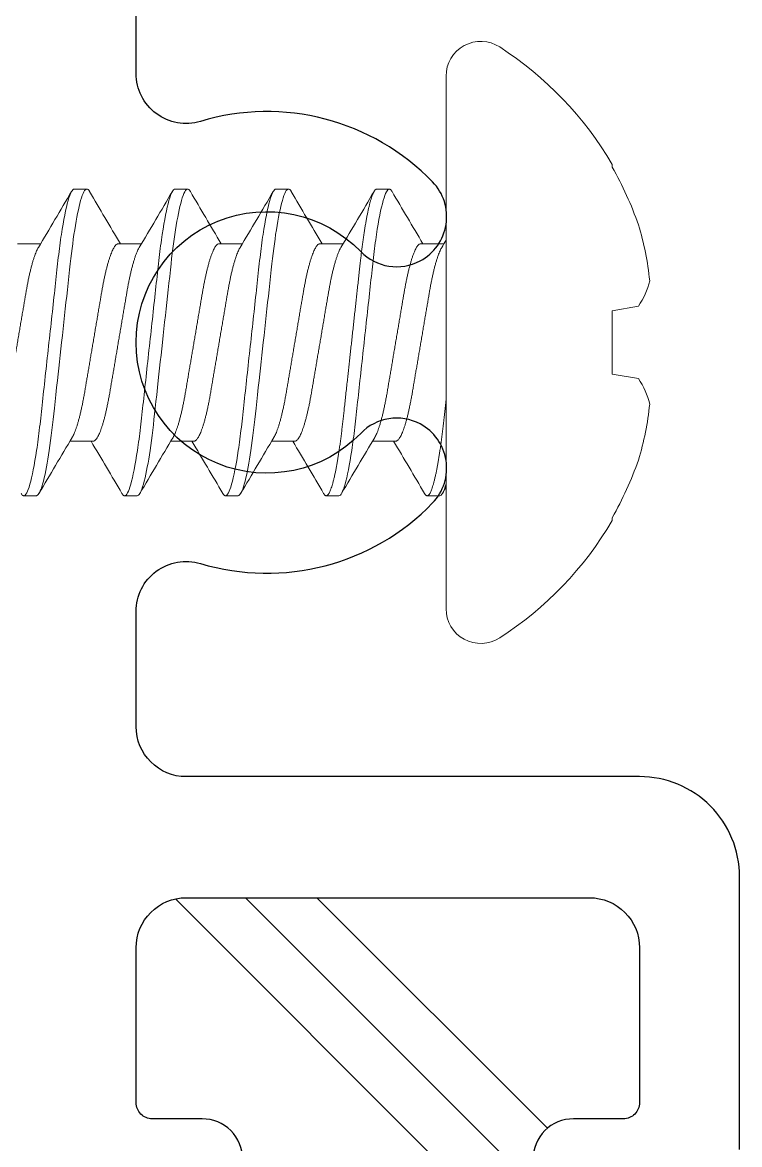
# Model space of a CAD drawing. Extents: x -23 to 190, y -172 to 85.
# Drawn here: x 4.309 to 4.754, y 52.195 to 52.89 of the extents above; entities that cross this region are included whole.
import ezdxf

# ---------------------------------------------------------------- set-up
doc = ezdxf.new("R2010")
doc.units = 0
doc.header["$MEASUREMENT"] = 0
doc.layers.get('0').update_dxf_attribs({"linetype": 'CONTINUOUS'})
doc.layers.add('Ballons', color=7, linetype='CONTINUOUS')
doc.layers.add('FRAME', color=1, linetype='CONTINUOUS')

# ---------------------------------------------------------------- blocks, each defined once
blk = doc.blocks.new('no 10 1 in')
at = {"color": 7, "linetype": 'Continuous', "lineweight": 15}
for p, q in [((55.20248, 25.74198), (55.20248, 25.4121)), ((55.09949, 25.68738), (55.09949, 25.68563)), ((55.24545, 25.67204), (55.23764, 25.67204)), ((55.30795, 25.67204), (55.30014, 25.67204)), ((55.37045, 25.67204), (55.36264, 25.67204)), ((55.43295, 25.67204), (55.42514, 25.67204)), ((55.21811, 25.63821), (55.20375, 25.63821)), ((55.28061, 25.63821), (55.26625, 25.63821)), ((55.34311, 25.63821), (55.32875, 25.63821)), ((55.40561, 25.63821), (55.39125, 25.63821)), ((55.46811, 25.63821), (55.45375, 25.63821)), ((55.08326, 25.59948), (55.09949, 25.59662)), ((55.09949, 25.59662), (55.09949, 25.55747)), ((55.09949, 25.55747), (55.08326, 25.55461)), ((55.23373, 25.51587), (55.24809, 25.51587)), ((55.29623, 25.51587), (55.31059, 25.51587)), ((55.35873, 25.51587), (55.37309, 25.51587)), ((55.42123, 25.51587), (55.43559, 25.51587)), ((55.20639, 25.48204), (55.2142, 25.48204)), ((55.26889, 25.48204), (55.2767, 25.48204)), ((55.33139, 25.48204), (55.3392, 25.48204)), ((55.39389, 25.48204), (55.4017, 25.48204)), ((55.45639, 25.48204), (55.4642, 25.48204)), ((55.09949, 25.46845), (55.09949, 25.4667))]:
    blk.add_line(p, q, dxfattribs=at)
at = {"color": 7, "linetype": 'Continuous', "lineweight": 15, "flags": 128}
for points in [[(55.29847, 25.67055), (55.29855, 25.6707), (55.29897, 25.67129), (55.29937, 25.67171), (55.29976, 25.67196), (55.30014, 25.67204), (55.30057, 25.67194), (55.30102, 25.67161), (55.30148, 25.67107), (55.30196, 25.67029), (55.30245, 25.66928), (55.30294, 25.66807), (55.30344, 25.66663), (55.30395, 25.66496), (55.30446, 25.66308), (55.30492, 25.66122), (55.30538, 25.65919), (55.30584, 25.657), (55.30629, 25.65466), (55.30675, 25.65217), (55.3072, 25.64954), (55.30765, 25.64679), (55.30809, 25.64391), (55.3085, 25.64108), (55.3089, 25.63816), (55.3093, 25.63515), (55.30968, 25.63208), (55.31006, 25.62895), (55.31042, 25.62576), (55.31084, 25.62193), (55.31128, 25.61796), (55.31173, 25.61385), (55.31219, 25.60963), (55.31262, 25.60576), (55.31305, 25.60181), (55.31349, 25.59779), (55.31394, 25.59371), (55.31439, 25.58959), (55.31484, 25.58543), (55.3153, 25.58124), (55.31576, 25.57704), (55.3162, 25.57305), (55.31664, 25.56907), (55.31707, 25.56512), (55.3175, 25.56119), (55.31793, 25.5573), (55.31835, 25.55347), (55.31884, 25.54903), (55.31931, 25.54468), (55.31978, 25.54045), (55.32023, 25.53634), (55.32062, 25.53278), (55.321, 25.52934), (55.32137, 25.52597), (55.32177, 25.52266), (55.32217, 25.51941), (55.32258, 25.51624), (55.32301, 25.51316), (55.32344, 25.51018), (55.32386, 25.50744), (55.32428, 25.50481), (55.32471, 25.5023), (55.32514, 25.49991), (55.32558, 25.49766), (55.32602, 25.49553), (55.32653, 25.49322), (55.32705, 25.49111), (55.32756, 25.48922), (55.32806, 25.48754), (55.32851, 25.48623), (55.32895, 25.48511), (55.32938, 25.48416), (55.3298, 25.48339), (55.33022, 25.48279), (55.33062, 25.48237), (55.33101, 25.48213), (55.33139, 25.48204), (55.33139, 25.48204)], [(55.36097, 25.67055), (55.36105, 25.6707), (55.36147, 25.67129), (55.36187, 25.67171), (55.36226, 25.67196), (55.36264, 25.67204), (55.36307, 25.67194), (55.36352, 25.67161), (55.36398, 25.67107), (55.36446, 25.67029), (55.36495, 25.66928), (55.36544, 25.66807), (55.36594, 25.66663), (55.36645, 25.66496), (55.36696, 25.66308), (55.36742, 25.66122), (55.36788, 25.65919), (55.36834, 25.657), (55.36879, 25.65466), (55.36925, 25.65217), (55.3697, 25.64954), (55.37015, 25.64679), (55.37059, 25.64391), (55.371, 25.64108), (55.3714, 25.63816), (55.3718, 25.63515), (55.37218, 25.63208), (55.37256, 25.62895), (55.37292, 25.62576), (55.37334, 25.62193), (55.37378, 25.61796), (55.37423, 25.61385), (55.37469, 25.60963), (55.37512, 25.60576), (55.37555, 25.60181), (55.37599, 25.59779), (55.37644, 25.59371), (55.37689, 25.58959), (55.37734, 25.58543), (55.3778, 25.58124), (55.37826, 25.57704), (55.3787, 25.57305), (55.37914, 25.56907), (55.37957, 25.56512), (55.38, 25.56119), (55.38043, 25.5573), (55.38085, 25.55347), (55.38134, 25.54903), (55.38181, 25.54468), (55.38228, 25.54045), (55.38273, 25.53634), (55.38312, 25.53278), (55.3835, 25.52934), (55.38387, 25.52597), (55.38427, 25.52266), (55.38467, 25.51941), (55.38508, 25.51624), (55.38551, 25.51316), (55.38594, 25.51018), (55.38636, 25.50744), (55.38678, 25.50481), (55.38721, 25.5023), (55.38764, 25.49991), (55.38808, 25.49766), (55.38852, 25.49553), (55.38903, 25.49322), (55.38955, 25.49111), (55.39006, 25.48922), (55.39056, 25.48754), (55.39101, 25.48623), (55.39145, 25.48511), (55.39188, 25.48416), (55.3923, 25.48339), (55.39272, 25.48279), (55.39312, 25.48237), (55.39351, 25.48213), (55.39389, 25.48204), (55.39389, 25.48204)], [(55.42347, 25.67055), (55.42355, 25.6707), (55.42397, 25.67129), (55.42437, 25.67171), (55.42476, 25.67196), (55.42514, 25.67204), (55.42557, 25.67194), (55.42602, 25.67161), (55.42648, 25.67107), (55.42696, 25.67029), (55.42745, 25.66928), (55.42794, 25.66807), (55.42844, 25.66663), (55.42895, 25.66496), (55.42946, 25.66308), (55.42992, 25.66122), (55.43038, 25.65919), (55.43084, 25.657), (55.43129, 25.65466), (55.43175, 25.65217), (55.4322, 25.64954), (55.43265, 25.64679), (55.43309, 25.64391), (55.4335, 25.64108), (55.4339, 25.63816), (55.4343, 25.63515), (55.43468, 25.63208), (55.43506, 25.62895), (55.43542, 25.62576), (55.43584, 25.62193), (55.43628, 25.61796), (55.43673, 25.61385), (55.43719, 25.60963), (55.43762, 25.60576), (55.43805, 25.60181), (55.43849, 25.59779), (55.43894, 25.59371), (55.43939, 25.58959), (55.43984, 25.58543), (55.4403, 25.58124), (55.44076, 25.57704), (55.4412, 25.57305), (55.44164, 25.56907), (55.44207, 25.56512), (55.4425, 25.56119), (55.44293, 25.5573), (55.44335, 25.55347), (55.44384, 25.54903), (55.44431, 25.54468), (55.44478, 25.54045), (55.44523, 25.53634), (55.44562, 25.53278), (55.446, 25.52934), (55.44637, 25.52597), (55.44677, 25.52266), (55.44717, 25.51941), (55.44758, 25.51624), (55.44801, 25.51316), (55.44844, 25.51018), (55.44886, 25.50744), (55.44928, 25.50481), (55.44971, 25.5023), (55.45014, 25.49991), (55.45058, 25.49766), (55.45102, 25.49553), (55.45153, 25.49322), (55.45205, 25.49111), (55.45256, 25.48922), (55.45306, 25.48754), (55.45351, 25.48623), (55.45395, 25.48511), (55.45438, 25.48416), (55.4548, 25.48339), (55.45522, 25.48279), (55.45562, 25.48237), (55.45601, 25.48213), (55.45639, 25.48204), (55.45639, 25.48204)]]:
    blk.add_lwpolyline(points, dxfattribs=at)
at = {"color": 7, "linetype": 'Continuous', "lineweight": 15}
for centre, radius, start, end in [((55.18092, 25.74198), 0.02156, 0, 122.82696), ((55.28733, 25.57704), 0.21784, 122.82696, 149.5687), ((55.28998, 25.57752), 0.21903, 150.42275, 160.70234), ((51.50481, 27.85535), 4.32375, 329.15085, 329.64888), ((58.80121, 27.75101), 4.11823, 210.34334, 210.90451), ((51.65367, 27.80428), 4.22342, 329.14489, 329.65476), ((58.80175, 27.71434), 4.04623, 210.33833, 210.9095), ((51.7561, 27.78066), 4.17703, 329.1421, 329.65762), ((58.85805, 27.71067), 4.03903, 210.33784, 210.91001), ((51.81804, 27.78099), 4.17768, 329.14215, 329.65759), ((58.92023, 27.71047), 4.03865, 210.33779, 210.91002), ((55.25796, 25.59667), 0.18263, 163.05287, 174.17845), ((57.16927, 26.81523), 2.29098, 210.85319, 210.98332), ((55.12544, 25.62766), 0.05073, 194.22282, 213.73948), ((55.12544, 25.52643), 0.05073, 146.26052, 165.77718), ((55.25796, 25.55742), 0.18263, 185.82155, 196.94713), ((58.82013, 23.37379), 4.17632, 149.14205, 149.65767), ((51.77474, 23.43954), 4.04664, 30.33836, 30.90947), ((58.92247, 23.35022), 4.22261, 149.14485, 149.65481), ((51.77558, 23.40304), 4.11829, 30.34333, 30.9045), ((58.94495, 23.37389), 4.17611, 149.14203, 149.65767), ((51.90534, 23.44286), 4.04013, 30.3379, 30.90991), ((59.00807, 23.37353), 4.17683, 149.14207, 149.65762), ((51.96894, 23.44351), 4.03885, 30.33781, 30.91), ((55.28998, 25.57657), 0.21903, 199.29766, 209.57725), ((49.73059, 22.27333), 6.34598, 30.388589, 30.428661), ((55.28733, 25.57704), 0.21784, 210.4313, 237.17304), ((55.18092, 25.4121), 0.02156, 237.17304, 0)]:
    blk.add_arc(centre, radius, start, end, dxfattribs=at)
for points, knots in [([(55.23597, 25.67055), (55.236, 25.6706), (55.23617, 25.67091), (55.23647, 25.67131), (55.23687, 25.67174), (55.23726, 25.672), (55.23751, 25.67203), (55.23764, 25.67204)], [0, 0, 0, 0, 0.047585, 0.289025, 0.528364, 0.765414, 1, 1, 1, 1]), ([(55.23764, 25.67204), (55.23877, 25.67204), (55.24008, 25.66973), (55.24284, 25.6601), (55.24427, 25.65279), (55.24625, 25.63947), (55.24689, 25.63465), (55.24807, 25.62461), (55.24862, 25.61939), (55.25048, 25.60246), (55.25187, 25.58977), (55.25466, 25.56432), (55.25605, 25.55163), (55.25791, 25.5347), (55.25846, 25.52948), (55.25964, 25.51943), (55.26028, 25.51462), (55.26226, 25.50129), (55.26369, 25.49399), (55.26645, 25.48436), (55.26776, 25.48204), (55.26889, 25.48204)], [0, 0, 0, 0, 0.125, 0.125, 0.25, 0.25, 0.3125, 0.3125, 0.375, 0.375, 0.5, 0.5, 0.625, 0.625, 0.6875, 0.6875, 0.75, 0.75, 0.875, 0.875, 1, 1, 1, 1]), ([(55.24545, 25.67204), (55.2456, 25.67202), (55.24588, 25.67198), (55.24633, 25.67165), (55.2468, 25.6711), (55.24727, 25.67032), (55.24776, 25.66932), (55.24825, 25.6681), (55.24875, 25.66666), (55.24926, 25.665), (55.24975, 25.66318), (55.25023, 25.66124), (55.25069, 25.65922), (55.25115, 25.65703), (55.25161, 25.65468), (55.25206, 25.65219), (55.25252, 25.64957), (55.25296, 25.64681), (55.25339, 25.64399), (55.25381, 25.6411), (55.25422, 25.63818), (55.25461, 25.63518), (55.255, 25.6321), (55.25537, 25.62897), (55.25576, 25.62559), (55.25615, 25.62193), (55.25659, 25.61796), (55.25704, 25.61385), (55.25749, 25.60978), (55.25793, 25.60576), (55.25836, 25.60181), (55.2588, 25.59779), (55.25925, 25.59371), (55.2597, 25.58959), (55.26016, 25.58543), (55.26062, 25.58124), (55.26107, 25.57711), (55.26151, 25.57305), (55.26195, 25.56907), (55.26238, 25.56512), (55.26282, 25.56119), (55.26324, 25.5573), (55.26369, 25.55324), (55.26415, 25.54903), (55.26462, 25.54468), (55.26509, 25.54045), (55.26552, 25.53648), (55.26593, 25.53278), (55.26631, 25.52932), (55.26669, 25.52594), (55.26708, 25.52263), (55.26748, 25.51938), (55.2679, 25.51621), (55.26832, 25.51313), (55.26874, 25.5102), (55.26917, 25.50742), (55.26959, 25.50479), (55.27002, 25.50228), (55.27046, 25.49989), (55.27089, 25.49763), (55.27135, 25.49538), (55.27184, 25.49319), (55.27236, 25.49108), (55.27287, 25.48918), (55.27336, 25.48757), (55.27382, 25.48621), (55.27426, 25.48508), (55.27469, 25.48413), (55.27512, 25.48336), (55.27553, 25.48277), (55.27593, 25.48235), (55.27632, 25.4821), (55.27672, 25.48201), (55.27713, 25.48211), (55.27758, 25.48244), (55.278, 25.48291), (55.27826, 25.48336), (55.27837, 25.48355)], [0, 0, 0, 0, 0.014251, 0.028671, 0.043246, 0.05796, 0.072798, 0.087475, 0.102239, 0.117071, 0.131953, 0.14527, 0.158598, 0.171926, 0.18524, 0.198527, 0.211773, 0.224965, 0.238092, 0.250495, 0.262818, 0.27505, 0.287184, 0.29921, 0.311119, 0.325078, 0.339185, 0.353446, 0.367848, 0.380814, 0.393868, 0.406999, 0.420196, 0.433445, 0.446733, 0.460048, 0.473377, 0.486043, 0.498698, 0.51133, 0.523928, 0.536481, 0.548978, 0.56362, 0.578153, 0.592562, 0.606831, 0.619442, 0.631922, 0.644418, 0.657045, 0.669793, 0.682652, 0.695611, 0.708661, 0.721134, 0.733667, 0.746249, 0.75887, 0.771517, 0.78418, 0.799109, 0.814025, 0.82891, 0.843745, 0.856934, 0.870057, 0.883101, 0.896055, 0.908908, 0.921649, 0.934267, 0.946755, 0.961006, 0.975426, 0.990001, 1, 1, 1, 1]), ([(55.30795, 25.67204), (55.30908, 25.67204), (55.31039, 25.66973), (55.31315, 25.6601), (55.31458, 25.65279), (55.31656, 25.63947), (55.3172, 25.63465), (55.31838, 25.62461), (55.31893, 25.61939), (55.32079, 25.60246), (55.32218, 25.58977), (55.32497, 25.56432), (55.32636, 25.55163), (55.32822, 25.5347), (55.32877, 25.52948), (55.32996, 25.51943), (55.33059, 25.51462), (55.33257, 25.50129), (55.33401, 25.49399), (55.33676, 25.48436), (55.33807, 25.48204), (55.3392, 25.48204)], [0, 0, 0, 0, 0.125, 0.125, 0.25, 0.25, 0.3125, 0.3125, 0.375, 0.375, 0.5, 0.5, 0.625, 0.625, 0.6875, 0.6875, 0.75, 0.75, 0.875, 0.875, 1, 1, 1, 1]), ([(55.37045, 25.67204), (55.37158, 25.67204), (55.37289, 25.66973), (55.37565, 25.6601), (55.37708, 25.65279), (55.37906, 25.63947), (55.3797, 25.63465), (55.38088, 25.62461), (55.38143, 25.61939), (55.38329, 25.60246), (55.38468, 25.58977), (55.38747, 25.56432), (55.38886, 25.55163), (55.39072, 25.5347), (55.39127, 25.52948), (55.39246, 25.51943), (55.39309, 25.51462), (55.39507, 25.50129), (55.39651, 25.49399), (55.39926, 25.48436), (55.40057, 25.48204), (55.4017, 25.48204)], [0, 0, 0, 0, 0.125, 0.125, 0.25, 0.25, 0.3125, 0.3125, 0.375, 0.375, 0.5, 0.5, 0.625, 0.625, 0.6875, 0.6875, 0.75, 0.75, 0.875, 0.875, 1, 1, 1, 1]), ([(55.43295, 25.67204), (55.43408, 25.67204), (55.43539, 25.66973), (55.43815, 25.6601), (55.43958, 25.65279), (55.44156, 25.63947), (55.4422, 25.63465), (55.44338, 25.62461), (55.44393, 25.61939), (55.44579, 25.60246), (55.44718, 25.58977), (55.44997, 25.56432), (55.45136, 25.55163), (55.45322, 25.5347), (55.45377, 25.52948), (55.45496, 25.51943), (55.45559, 25.51462), (55.45757, 25.50129), (55.45901, 25.49399), (55.46176, 25.48436), (55.46307, 25.48204), (55.4642, 25.48204)], [0, 0, 0, 0, 0.125, 0.125, 0.25, 0.25, 0.3125, 0.3125, 0.375, 0.375, 0.5, 0.5, 0.625, 0.625, 0.6875, 0.6875, 0.75, 0.75, 0.875, 0.875, 1, 1, 1, 1]), ([(55.21811, 25.63821), (55.21827, 25.6382), (55.21859, 25.63816), (55.2191, 25.63789), (55.21962, 25.63746), (55.22016, 25.63683), (55.22071, 25.63602), (55.22127, 25.63502), (55.22184, 25.63384), (55.22243, 25.63245), (55.22304, 25.63085), (55.22365, 25.62904), (55.22426, 25.62705), (55.22487, 25.62489), (55.22547, 25.62258), (55.22605, 25.62017), (55.22661, 25.61767), (55.22714, 25.61512), (55.22766, 25.61247), (55.22816, 25.60976), (55.22864, 25.60697), (55.22913, 25.60409), (55.22963, 25.60111), (55.23017, 25.59797), (55.23073, 25.59469), (55.23131, 25.59127), (55.23191, 25.58778), (55.23251, 25.58423), (55.23312, 25.58065), (55.23372, 25.5771), (55.23432, 25.5736), (55.2349, 25.57018), (55.23548, 25.56679), (55.23605, 25.56345), (55.23661, 25.56017), (55.23715, 25.55696), (55.23768, 25.55385), (55.2382, 25.55079), (55.23871, 25.54779), (55.23921, 25.54485), (55.23973, 25.54199), (55.24027, 25.53922), (55.24083, 25.53653), (55.2414, 25.534), (55.24197, 25.53162), (55.24254, 25.5294), (55.24312, 25.52732), (55.2437, 25.5254), (55.24429, 25.52363), (55.24487, 25.52204), (55.24546, 25.52062), (55.24604, 25.51938), (55.24645, 25.51859), (55.24666, 25.51826), (55.24668, 25.51824)], [0, 0, 0, 0, 0.018425, 0.037097, 0.055995, 0.075091, 0.09436, 0.113772, 0.133298, 0.152906, 0.1735, 0.194111, 0.214702, 0.235235, 0.255672, 0.275979, 0.295209, 0.314261, 0.333107, 0.351722, 0.3701, 0.388586, 0.407314, 0.426261, 0.446317, 0.466553, 0.486935, 0.507429, 0.527998, 0.548605, 0.568275, 0.587913, 0.607486, 0.626962, 0.646309, 0.665499, 0.684504, 0.703298, 0.722732, 0.74197, 0.761429, 0.781145, 0.801089, 0.82123, 0.840611, 0.860113, 0.879704, 0.899353, 0.919026, 0.938692, 0.958318, 0.97787, 0.998241, 1, 1, 1, 1]), ([(55.28061, 25.63821), (55.28077, 25.6382), (55.28109, 25.63816), (55.2816, 25.63789), (55.28212, 25.63746), (55.28266, 25.63683), (55.28321, 25.63602), (55.28377, 25.63502), (55.28434, 25.63384), (55.28493, 25.63245), (55.28554, 25.63085), (55.28615, 25.62904), (55.28676, 25.62705), (55.28737, 25.62489), (55.28797, 25.62258), (55.28855, 25.62017), (55.28911, 25.61767), (55.28964, 25.61512), (55.29016, 25.61247), (55.29066, 25.60976), (55.29114, 25.60697), (55.29163, 25.60409), (55.29213, 25.60111), (55.29267, 25.59797), (55.29323, 25.59469), (55.29381, 25.59127), (55.29441, 25.58778), (55.29501, 25.58423), (55.29562, 25.58065), (55.29622, 25.5771), (55.29682, 25.5736), (55.2974, 25.57018), (55.29798, 25.56679), (55.29855, 25.56345), (55.29911, 25.56017), (55.29965, 25.55696), (55.30018, 25.55385), (55.3007, 25.55079), (55.30121, 25.54779), (55.30171, 25.54485), (55.30223, 25.54199), (55.30277, 25.53922), (55.30333, 25.53653), (55.3039, 25.534), (55.30447, 25.53162), (55.30504, 25.5294), (55.30562, 25.52732), (55.3062, 25.5254), (55.30679, 25.52363), (55.30737, 25.52204), (55.30796, 25.52062), (55.30854, 25.51938), (55.30895, 25.51859), (55.30916, 25.51826), (55.30918, 25.51824)], [0, 0, 0, 0, 0.018425, 0.037098, 0.055996, 0.075092, 0.094362, 0.113774, 0.1333, 0.152908, 0.173503, 0.194115, 0.214706, 0.235239, 0.255677, 0.275984, 0.295214, 0.314266, 0.333112, 0.351728, 0.370107, 0.388593, 0.407321, 0.426269, 0.446325, 0.466561, 0.486944, 0.507438, 0.528007, 0.548614, 0.568285, 0.587924, 0.607497, 0.626973, 0.646321, 0.665511, 0.684516, 0.70331, 0.722745, 0.741983, 0.761443, 0.781159, 0.801103, 0.821245, 0.840626, 0.860128, 0.879719, 0.899368, 0.919043, 0.938709, 0.958334, 0.977887, 0.998258, 1, 1, 1, 1]), ([(55.34311, 25.63821), (55.34327, 25.6382), (55.34359, 25.63816), (55.3441, 25.63789), (55.34462, 25.63746), (55.34516, 25.63683), (55.34571, 25.63602), (55.34627, 25.63502), (55.34684, 25.63384), (55.34743, 25.63245), (55.34804, 25.63085), (55.34865, 25.62904), (55.34926, 25.62705), (55.34987, 25.62489), (55.35047, 25.62258), (55.35105, 25.62017), (55.35161, 25.61767), (55.35214, 25.61512), (55.35266, 25.61247), (55.35316, 25.60976), (55.35364, 25.60697), (55.35413, 25.60409), (55.35463, 25.60111), (55.35517, 25.59797), (55.35573, 25.59469), (55.35631, 25.59127), (55.35691, 25.58778), (55.35751, 25.58423), (55.35812, 25.58065), (55.35872, 25.5771), (55.35932, 25.5736), (55.3599, 25.57018), (55.36048, 25.56679), (55.36105, 25.56345), (55.36161, 25.56017), (55.36215, 25.55696), (55.36268, 25.55385), (55.3632, 25.55079), (55.36371, 25.54779), (55.36421, 25.54485), (55.36473, 25.54199), (55.36527, 25.53922), (55.36583, 25.53653), (55.3664, 25.534), (55.36697, 25.53162), (55.36754, 25.5294), (55.36812, 25.52732), (55.3687, 25.5254), (55.36929, 25.52363), (55.36987, 25.52204), (55.37046, 25.52062), (55.37104, 25.51938), (55.37145, 25.51859), (55.37166, 25.51826), (55.37168, 25.51824)], [0, 0, 0, 0, 0.018425, 0.037098, 0.055995, 0.075092, 0.094361, 0.113774, 0.1333, 0.152908, 0.173502, 0.194114, 0.214705, 0.235238, 0.255675, 0.275982, 0.295213, 0.314265, 0.333111, 0.351727, 0.370105, 0.388591, 0.407319, 0.426267, 0.446323, 0.466559, 0.486941, 0.507436, 0.528005, 0.548612, 0.568283, 0.587921, 0.607494, 0.626969, 0.646317, 0.665508, 0.684513, 0.703307, 0.722741, 0.74198, 0.761439, 0.781155, 0.801099, 0.821241, 0.840622, 0.860124, 0.879715, 0.899364, 0.919038, 0.938704, 0.95833, 0.977882, 0.998253, 1, 1, 1, 1]), ([(55.40561, 25.63821), (55.40577, 25.6382), (55.40609, 25.63816), (55.4066, 25.63789), (55.40712, 25.63746), (55.40766, 25.63683), (55.40821, 25.63602), (55.40877, 25.63502), (55.40934, 25.63384), (55.40993, 25.63245), (55.41054, 25.63085), (55.41115, 25.62904), (55.41176, 25.62705), (55.41237, 25.62489), (55.41297, 25.62258), (55.41355, 25.62017), (55.41411, 25.61767), (55.41464, 25.61512), (55.41516, 25.61247), (55.41566, 25.60976), (55.41614, 25.60697), (55.41663, 25.60409), (55.41713, 25.60111), (55.41767, 25.59797), (55.41823, 25.59469), (55.41881, 25.59127), (55.41941, 25.58778), (55.42001, 25.58423), (55.42062, 25.58065), (55.42122, 25.5771), (55.42182, 25.5736), (55.4224, 25.57018), (55.42298, 25.56679), (55.42355, 25.56345), (55.42411, 25.56017), (55.42465, 25.55696), (55.42518, 25.55385), (55.4257, 25.55079), (55.42621, 25.54779), (55.42671, 25.54485), (55.42723, 25.54199), (55.42777, 25.53922), (55.42833, 25.53653), (55.4289, 25.534), (55.42947, 25.53162), (55.43004, 25.5294), (55.43062, 25.52732), (55.4312, 25.5254), (55.43179, 25.52363), (55.43237, 25.52204), (55.43296, 25.52062), (55.43354, 25.51938), (55.43395, 25.51859), (55.43416, 25.51826), (55.43418, 25.51824)], [0, 0, 0, 0, 0.018425, 0.037098, 0.055995, 0.075092, 0.094361, 0.113774, 0.1333, 0.152908, 0.173502, 0.194114, 0.214705, 0.235238, 0.255675, 0.275982, 0.295213, 0.314265, 0.333111, 0.351727, 0.370105, 0.388591, 0.407319, 0.426267, 0.446323, 0.466559, 0.486941, 0.507436, 0.528005, 0.548612, 0.568283, 0.587921, 0.607494, 0.626969, 0.646317, 0.665508, 0.684513, 0.703307, 0.722741, 0.74198, 0.761439, 0.781155, 0.801099, 0.821241, 0.840622, 0.860124, 0.879715, 0.899364, 0.919038, 0.938704, 0.95833, 0.977882, 0.998253, 1, 1, 1, 1]), ([(55.20517, 25.63584), (55.20533, 25.63557), (55.20567, 25.63497), (55.20622, 25.63383), (55.20681, 25.63245), (55.20741, 25.63085), (55.20803, 25.62904), (55.20864, 25.62705), (55.20925, 25.62489), (55.20984, 25.62258), (55.21042, 25.62017), (55.21098, 25.61767), (55.21152, 25.61512), (55.21203, 25.61247), (55.21253, 25.60976), (55.21301, 25.60697), (55.2135, 25.60409), (55.21401, 25.60111), (55.21454, 25.59797), (55.2151, 25.59469), (55.21569, 25.59127), (55.21628, 25.58778), (55.21688, 25.58423), (55.21749, 25.58065), (55.2181, 25.5771), (55.21869, 25.5736), (55.21928, 25.57018), (55.21985, 25.56679), (55.22042, 25.56345), (55.22098, 25.56017), (55.22153, 25.55696), (55.22206, 25.55385), (55.22258, 25.55079), (55.22309, 25.54779), (55.22359, 25.54485), (55.22411, 25.54199), (55.22465, 25.53922), (55.22521, 25.53653), (55.22577, 25.534), (55.22634, 25.53162), (55.22692, 25.5294), (55.22749, 25.52732), (55.22808, 25.5254), (55.22866, 25.52364), (55.22925, 25.52204), (55.22983, 25.52062), (55.23042, 25.51937), (55.231, 25.51829), (55.23158, 25.51739), (55.23215, 25.51671), (55.2327, 25.51622), (55.23323, 25.51593), (55.23356, 25.51589), (55.23373, 25.51587)], [0, 0, 0, 0, 0.01655, 0.036076, 0.055684, 0.076278, 0.09689, 0.117481, 0.138013, 0.158451, 0.178758, 0.197989, 0.217041, 0.235887, 0.254503, 0.272881, 0.291367, 0.310095, 0.329043, 0.349099, 0.369335, 0.389717, 0.410212, 0.430781, 0.451388, 0.471059, 0.490697, 0.51027, 0.529746, 0.549094, 0.568284, 0.587289, 0.606083, 0.625518, 0.644756, 0.664215, 0.683931, 0.703875, 0.724017, 0.743398, 0.7629, 0.782492, 0.802141, 0.821815, 0.841481, 0.861106, 0.880659, 0.90103, 0.921251, 0.941289, 0.961112, 0.980691, 1, 1, 1, 1]), ([(55.26767, 25.63584), (55.26783, 25.63557), (55.26817, 25.63497), (55.26872, 25.63383), (55.26931, 25.63245), (55.26991, 25.63085), (55.27053, 25.62904), (55.27114, 25.62705), (55.27175, 25.62489), (55.27234, 25.62258), (55.27292, 25.62017), (55.27348, 25.61767), (55.27402, 25.61512), (55.27453, 25.61247), (55.27503, 25.60976), (55.27551, 25.60697), (55.276, 25.60409), (55.27651, 25.60111), (55.27704, 25.59797), (55.2776, 25.59469), (55.27819, 25.59127), (55.27878, 25.58778), (55.27938, 25.58423), (55.27999, 25.58065), (55.2806, 25.5771), (55.28119, 25.5736), (55.28178, 25.57018), (55.28235, 25.56679), (55.28292, 25.56345), (55.28348, 25.56017), (55.28403, 25.55696), (55.28456, 25.55385), (55.28508, 25.55079), (55.28559, 25.54779), (55.28609, 25.54485), (55.28661, 25.54199), (55.28715, 25.53922), (55.28771, 25.53653), (55.28827, 25.534), (55.28884, 25.53162), (55.28942, 25.5294), (55.28999, 25.52732), (55.29058, 25.5254), (55.29116, 25.52364), (55.29175, 25.52204), (55.29233, 25.52062), (55.29292, 25.51937), (55.2935, 25.51829), (55.29408, 25.51739), (55.29465, 25.51671), (55.2952, 25.51622), (55.29573, 25.51593), (55.29606, 25.51589), (55.29623, 25.51587)], [0, 0, 0, 0, 0.016545, 0.036071, 0.055679, 0.076274, 0.096885, 0.117476, 0.138009, 0.158447, 0.178755, 0.197985, 0.217037, 0.235883, 0.254499, 0.272877, 0.291364, 0.310092, 0.32904, 0.349096, 0.369332, 0.389715, 0.410209, 0.430778, 0.451385, 0.471056, 0.490695, 0.510268, 0.529744, 0.549092, 0.568282, 0.587287, 0.606081, 0.625516, 0.644754, 0.664214, 0.68393, 0.703874, 0.724016, 0.743397, 0.762899, 0.782491, 0.80214, 0.821814, 0.84148, 0.861106, 0.880658, 0.901029, 0.921251, 0.941289, 0.961112, 0.980691, 1, 1, 1, 1]), ([(55.33016, 25.63585), (55.33032, 25.63557), (55.33067, 25.63497), (55.33122, 25.63383), (55.33181, 25.63245), (55.33241, 25.63085), (55.33303, 25.62904), (55.33364, 25.62705), (55.33425, 25.62489), (55.33484, 25.62258), (55.33542, 25.62017), (55.33598, 25.61767), (55.33652, 25.61512), (55.33703, 25.61247), (55.33753, 25.60976), (55.33801, 25.60697), (55.3385, 25.60409), (55.33901, 25.60111), (55.33954, 25.59797), (55.3401, 25.59469), (55.34069, 25.59127), (55.34128, 25.58778), (55.34188, 25.58423), (55.34249, 25.58065), (55.3431, 25.5771), (55.34369, 25.5736), (55.34428, 25.57018), (55.34485, 25.56679), (55.34542, 25.56345), (55.34598, 25.56017), (55.34653, 25.55696), (55.34706, 25.55385), (55.34758, 25.55079), (55.34809, 25.54779), (55.34859, 25.54485), (55.34911, 25.54199), (55.34965, 25.53922), (55.35021, 25.53653), (55.35077, 25.534), (55.35134, 25.53162), (55.35192, 25.5294), (55.35249, 25.52732), (55.35308, 25.5254), (55.35366, 25.52364), (55.35425, 25.52204), (55.35483, 25.52062), (55.35542, 25.51937), (55.356, 25.51829), (55.35658, 25.51739), (55.35715, 25.51671), (55.3577, 25.51622), (55.35823, 25.51593), (55.35856, 25.51589), (55.35873, 25.51587)], [0, 0, 0, 0, 0.016565, 0.036091, 0.055698, 0.076292, 0.096904, 0.117494, 0.138027, 0.158464, 0.178771, 0.198002, 0.217053, 0.235899, 0.254514, 0.272892, 0.291378, 0.310106, 0.329053, 0.349109, 0.369345, 0.389727, 0.410221, 0.43079, 0.451396, 0.471067, 0.490705, 0.510278, 0.529753, 0.549101, 0.568291, 0.587296, 0.606089, 0.625524, 0.644762, 0.664221, 0.683936, 0.70388, 0.724022, 0.743402, 0.762904, 0.782495, 0.802144, 0.821817, 0.841483, 0.861108, 0.880661, 0.901031, 0.921252, 0.94129, 0.961113, 0.980692, 1, 1, 1, 1]), ([(55.39267, 25.63584), (55.39283, 25.63557), (55.39317, 25.63497), (55.39372, 25.63383), (55.39431, 25.63245), (55.39491, 25.63085), (55.39553, 25.62904), (55.39614, 25.62705), (55.39675, 25.62489), (55.39734, 25.62258), (55.39792, 25.62017), (55.39848, 25.61767), (55.39902, 25.61512), (55.39953, 25.61247), (55.40003, 25.60976), (55.40051, 25.60697), (55.401, 25.60409), (55.40151, 25.60111), (55.40204, 25.59797), (55.4026, 25.59469), (55.40319, 25.59127), (55.40378, 25.58778), (55.40438, 25.58423), (55.40499, 25.58065), (55.4056, 25.5771), (55.40619, 25.5736), (55.40678, 25.57018), (55.40735, 25.56679), (55.40792, 25.56345), (55.40848, 25.56017), (55.40903, 25.55696), (55.40956, 25.55385), (55.41008, 25.55079), (55.41059, 25.54779), (55.41109, 25.54485), (55.41161, 25.54199), (55.41215, 25.53922), (55.41271, 25.53653), (55.41327, 25.534), (55.41384, 25.53162), (55.41442, 25.5294), (55.41499, 25.52732), (55.41558, 25.5254), (55.41616, 25.52364), (55.41675, 25.52204), (55.41733, 25.52062), (55.41792, 25.51937), (55.4185, 25.51829), (55.41908, 25.51739), (55.41965, 25.51671), (55.4202, 25.51622), (55.42073, 25.51593), (55.42106, 25.51589), (55.42123, 25.51587)], [0, 0, 0, 0, 0.016551, 0.036076, 0.055684, 0.076279, 0.09689, 0.117481, 0.138014, 0.158452, 0.178759, 0.19799, 0.217041, 0.235888, 0.254503, 0.272882, 0.291368, 0.310096, 0.329043, 0.349099, 0.369335, 0.389718, 0.410212, 0.430781, 0.451388, 0.471059, 0.490697, 0.51027, 0.529746, 0.549094, 0.568285, 0.58729, 0.606083, 0.625518, 0.644756, 0.664216, 0.683932, 0.703876, 0.724018, 0.743399, 0.7629, 0.782492, 0.802141, 0.821815, 0.841481, 0.861106, 0.880659, 0.90103, 0.921251, 0.941289, 0.961112, 0.980691, 1, 1, 1, 1]), ([(55.45517, 25.63584), (55.45533, 25.63557), (55.45567, 25.63497), (55.45622, 25.63383), (55.45681, 25.63245), (55.45741, 25.63085), (55.45803, 25.62904), (55.45864, 25.62705), (55.45925, 25.62489), (55.45984, 25.62258), (55.46042, 25.62017), (55.46098, 25.61767), (55.46152, 25.61512), (55.46203, 25.61247), (55.46253, 25.60976), (55.46301, 25.60697), (55.4635, 25.60409), (55.46401, 25.60111), (55.46454, 25.59797), (55.4651, 25.59469), (55.46569, 25.59127), (55.46628, 25.58778), (55.46688, 25.58423), (55.46749, 25.58065), (55.4681, 25.5771), (55.46869, 25.5736), (55.46928, 25.57018), (55.46985, 25.56679), (55.47042, 25.56345), (55.47098, 25.56017), (55.47153, 25.55696), (55.47206, 25.55385), (55.47258, 25.55079), (55.47309, 25.54779), (55.47359, 25.54485), (55.47411, 25.54199), (55.47465, 25.53922), (55.47521, 25.53653), (55.47577, 25.534), (55.47634, 25.53162), (55.47692, 25.5294), (55.47749, 25.52732), (55.47808, 25.5254), (55.47866, 25.52364), (55.47925, 25.52204), (55.47983, 25.52062), (55.48042, 25.51937), (55.481, 25.51829), (55.48158, 25.51739), (55.48215, 25.51671), (55.4827, 25.51622), (55.48323, 25.51593), (55.48356, 25.51589), (55.48373, 25.51587)], [0, 0, 0, 0, 0.016551, 0.036076, 0.055684, 0.076279, 0.09689, 0.117481, 0.138014, 0.158452, 0.178759, 0.19799, 0.217041, 0.235888, 0.254503, 0.272882, 0.291368, 0.310096, 0.329043, 0.349099, 0.369335, 0.389718, 0.410212, 0.430781, 0.451388, 0.471059, 0.490697, 0.51027, 0.529746, 0.549094, 0.568285, 0.58729, 0.606083, 0.625518, 0.644756, 0.664216, 0.683932, 0.703876, 0.724018, 0.743399, 0.7629, 0.782492, 0.802141, 0.821815, 0.841481, 0.861106, 0.880659, 0.90103, 0.921251, 0.941289, 0.961112, 0.980691, 1, 1, 1, 1]), ([(55.20248, 25.54142), (55.20263, 25.54012), (55.20291, 25.53753), (55.20332, 25.53376), (55.20372, 25.5301), (55.20412, 25.52653), (55.20453, 25.52307), (55.20494, 25.51969), (55.20537, 25.51641), (55.20581, 25.51323), (55.20624, 25.51023), (55.20667, 25.50742), (55.20709, 25.50479), (55.20752, 25.50228), (55.20796, 25.49989), (55.20839, 25.49763), (55.20885, 25.49538), (55.20934, 25.49319), (55.20986, 25.49108), (55.21037, 25.48918), (55.21086, 25.48757), (55.21132, 25.48621), (55.21176, 25.48508), (55.21219, 25.48413), (55.21262, 25.48336), (55.21303, 25.48277), (55.21343, 25.48235), (55.21382, 25.4821), (55.21422, 25.48201), (55.21463, 25.48211), (55.21508, 25.48244), (55.2155, 25.48291), (55.21576, 25.48336), (55.21587, 25.48355)], [0, 0, 0, 0, 0.032668, 0.065016, 0.097016, 0.128911, 0.161151, 0.193136, 0.225412, 0.25795, 0.290721, 0.321088, 0.3516, 0.382232, 0.412958, 0.443749, 0.474578, 0.510923, 0.547237, 0.583475, 0.619592, 0.651702, 0.68365, 0.715406, 0.746944, 0.778234, 0.809252, 0.839974, 0.870376, 0.905071, 0.940176, 0.975659, 1, 1, 1, 1]), ([(55.3392, 25.48204), (55.33935, 25.48206), (55.33963, 25.4821), (55.34008, 25.48245), (55.3405, 25.48291), (55.34076, 25.48336), (55.34087, 25.48355)], [0, 0, 0, 0, 0.267657, 0.538485, 0.812222, 1, 1, 1, 1]), ([(55.4017, 25.48204), (55.40185, 25.48206), (55.40213, 25.4821), (55.40258, 25.48245), (55.403, 25.48291), (55.40326, 25.48336), (55.40337, 25.48355)], [0, 0, 0, 0, 0.2676565, 0.5384852, 0.8122224, 1, 1, 1, 1]), ([(55.4642, 25.48204), (55.46435, 25.48206), (55.46463, 25.4821), (55.46508, 25.48245), (55.4655, 25.48291), (55.46576, 25.48336), (55.46587, 25.48355)], [0, 0, 0, 0, 0.267657, 0.538485, 0.812222, 1, 1, 1, 1])]:
    blk.add_open_spline(points, degree=3, knots=knots, dxfattribs=at)
blk.add_open_spline([(55.20248, 25.48948), (55.20389, 25.48446), (55.20524, 25.48204), (55.20639, 25.48204)], degree=3, dxfattribs=at)
blk = doc.blocks.new('3809 BLOCK FRAME')
h = blk.add_hatch()
h.set_pattern_fill('PLAST', color=256, angle=45, style=0)
h.set_pattern_definition([(45, (-4.25098, -6.643), (-0.176777, 0.176777), []), (45, (-4.27308, -6.6209), (-0.176777, 0.176777), []), (45, (-4.29517, -6.5988), (-0.176777, 0.176777), [])])
edge = h.paths.add_edge_path()
edge.add_arc((-0.937, 0.093), 0.031, 270, 360, ccw=False)
edge.add_line((-0.937, 0.062), (-1.033, 0.062))
edge.add_arc((-1.033, 0.072), 0.01, 180, 270, ccw=False)
edge.add_line((-1.043, 0.072), (-1.043, 0.103))
edge.add_arc((-1.068, 0.103), 0.025, 360, 450)
edge.add_arc((-1.068, 0.103), 0.025, 90, 180)
edge.add_line((-1.093, 0.103), (-1.093, 0.031))
edge.add_arc((-1.2185, -0.22082), 0.28136, 63.50919, 116.49081)
edge.add_line((-1.344, 0.031), (-1.344, 0.103))
edge.add_arc((-1.369, 0.103), 0.025, 0, 90)
edge.add_arc((-1.369, 0.103), 0.025, 90, 180)
edge.add_line((-1.394, 0.103), (-1.394, 0.072))
edge.add_arc((-1.404, 0.072), 0.01, 270, 360, ccw=False)
edge.add_line((-1.404, 0.062), (-1.5, 0.062))
edge.add_arc((-1.5, 0.093), 0.031, 180, 270, ccw=False)
edge.add_line((-1.531, 0.093), (-1.531, 0.343))
edge.add_arc((-1.5, 0.343), 0.031, 90, 180, ccw=False)
edge.add_line((-1.5, 0.374), (-1.404, 0.374))
edge.add_arc((-1.404, 0.364), 0.01, 0, 90, ccw=False)
edge.add_line((-1.394, 0.364), (-1.394, 0.333))
edge.add_arc((-1.369, 0.333), 0.025, 180, 270)
edge.add_arc((-1.369, 0.333), 0.025, 270, 360)
edge.add_line((-1.344, 0.333), (-1.344, 0.439))
edge.add_line((-1.344, 0.439), (-1.093, 0.439))
edge.add_line((-1.093, 0.439), (-1.093, 0.333))
edge.add_arc((-1.068, 0.333), 0.025, 180, 270)
edge.add_arc((-1.068, 0.333), 0.025, 270, 360)
edge.add_line((-1.043, 0.333), (-1.043, 0.364))
edge.add_arc((-1.033, 0.364), 0.01, 90, 180, ccw=False)
edge.add_line((-1.033, 0.374), (-0.937, 0.374))
edge.add_arc((-0.937, 0.343), 0.031, 0, 90, ccw=False)
edge.add_line((-0.906, 0.343), (-0.906, 0.093))
for points in [[(-1.068, 0.308, 0.414214), (-1.043, 0.333), (-1.043, 0.364, -0.414214), (-1.033, 0.374), (-0.937, 0.374, -0.414214), (-0.906, 0.343), (-0.906, 0.093, -0.414214), (-0.937, 0.062), (-1.033, 0.062, -0.414214), (-1.043, 0.072), (-1.043, 0.103, 0.414214), (-1.068, 0.128)], [(-1.062, 0), (-0.893, 0, 0.414214), (-0.831, 0.062), (-0.831, 0.343, -0.414214), (-0.8, 0.374), (-0.72866, 0.374, -0.5024), (-0.69897, 0.33409, 0.280293), (-0.66146, 0.19025, 0.498955), (-0.61253, 0.19797), (-0.61253, 0.19797, 0.334263), (-0.61834, 0.2348, -2.470836), (-0.50566, 0.2348, 0.334263), (-0.51147, 0.19797, 0.498955), (-0.46254, 0.19025, 0.280293), (-0.42503, 0.33409, -0.5024), (-0.39534, 0.374), (-0.106, 0.374, -0.414214)]]:
    blk.add_lwpolyline(points, format="xyb")

msp = doc.modelspace()

# ---------------------------------------------------------------- block references
at = {"layer": 'Ballons', "xscale": -1}
msp.add_blockref('no 10 1 in', (59.77448, 27.11467), dxfattribs=at)
at = {"layer": 'FRAME', "rotation": 90.00000000000001}
msp.add_blockref('3809 BLOCK FRAME', (4.7539, 53.25372), dxfattribs=at)

doc.saveas('drawing.dxf')
